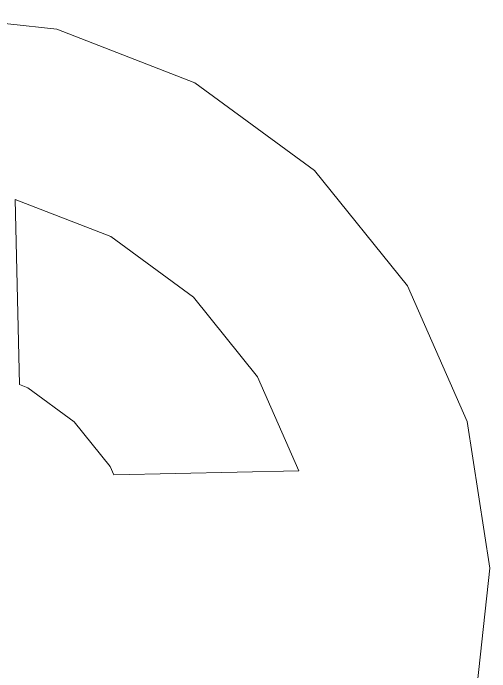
# Model space of a CAD drawing. Header units: millimetres. Extents: x -168 to 165, y -245 to 245.
# Drawn here: x -84.68 to -76.45, y -71.33 to -59.96 of the extents above; entities that cross this region are included whole.
import ezdxf

# ---------------------------------------------------------------- set-up
doc = ezdxf.new("R2010")
doc.units = ezdxf.units.MM
doc.header["$MEASUREMENT"] = 0

msp = doc.modelspace()

# ---------------------------------------------------------------- linework, layer by layer
at = {"color": 140, "lineweight": 9}
for points, knots in [([(-96.0486, -69.9817), (-96.0486, -69.9817), (-95.7724, -67.4382), (-95.7724, -67.4382), (-95.7724, -67.4382), (-95.7724, -67.4382), (-94.847, -65.0531), (-94.847, -65.0531), (-94.847, -65.0531), (-94.847, -65.0531), (-93.3361, -62.9886), (-93.3361, -62.9886), (-93.3361, -62.9886), (-93.3361, -62.9886), (-91.3422, -61.3856), (-91.3422, -61.3856), (-91.3422, -61.3856), (-91.3422, -61.3856), (-89.0015, -60.3534), (-89.0015, -60.3534), (-89.0015, -60.3534), (-89.0015, -60.3534), (-86.4735, -59.9621), (-86.4735, -59.9621), (-86.4735, -59.9621), (-86.4735, -59.9621), (-83.93, -60.2384), (-83.93, -60.2384), (-83.93, -60.2384), (-83.93, -60.2384), (-81.5448, -61.1637), (-81.5448, -61.1637), (-81.5448, -61.1637), (-81.5448, -61.1637), (-79.4804, -62.6746), (-79.4804, -62.6746), (-79.4804, -62.6746), (-79.4804, -62.6746), (-77.8774, -64.6685), (-77.8774, -64.6685), (-77.8774, -64.6685), (-77.8774, -64.6685), (-76.8451, -67.0092), (-76.8451, -67.0092), (-76.8451, -67.0092), (-76.8451, -67.0092), (-76.4539, -69.5376), (-76.4539, -69.5376), (-76.4539, -69.5376), (-76.4539, -69.5376), (-76.7301, -72.0808), (-76.7301, -72.0808), (-76.7301, -72.0808), (-76.7301, -72.0808), (-77.6555, -74.4659), (-77.6555, -74.4659), (-77.6555, -74.4659), (-77.6555, -74.4659), (-79.1664, -76.5303), (-79.1664, -76.5303), (-79.1664, -76.5303), (-79.1664, -76.5303), (-81.1603, -78.1334), (-81.1603, -78.1334), (-81.1603, -78.1334), (-81.1603, -78.1334), (-83.501, -79.1656), (-83.501, -79.1656), (-83.501, -79.1656), (-83.501, -79.1656), (-86.029, -79.5572), (-86.029, -79.5572), (-86.029, -79.5572), (-86.029, -79.5572), (-88.5725, -79.2809), (-88.5725, -79.2809), (-88.5725, -79.2809), (-88.5725, -79.2809), (-90.9577, -78.3556), (-90.9577, -78.3556), (-90.9577, -78.3556), (-90.9577, -78.3556), (-93.0221, -76.8443), (-93.0221, -76.8443), (-93.0221, -76.8443), (-93.0221, -76.8443), (-94.6251, -74.8508), (-94.6251, -74.8508), (-94.6251, -74.8508), (-94.6251, -74.8508), (-95.6574, -72.5097), (-95.6574, -72.5097), (-95.6574, -72.5097), (-95.6574, -72.5097), (-96.0486, -69.9817), (-96.0486, -69.9817)], [0, 0, 0, 0, 0.04, 0.04, 0.04, 0.04, 0.08, 0.08, 0.08, 0.08, 0.12, 0.12, 0.12, 0.12, 0.16, 0.16, 0.16, 0.16, 0.2, 0.2, 0.2, 0.2, 0.24, 0.24, 0.24, 0.24, 0.28, 0.28, 0.28, 0.28, 0.32, 0.32, 0.32, 0.32, 0.36, 0.36, 0.36, 0.36, 0.4, 0.4, 0.4, 0.4, 0.44, 0.44, 0.44, 0.44, 0.48, 0.48, 0.48, 0.48, 0.52, 0.52, 0.52, 0.52, 0.56, 0.56, 0.56, 0.56, 0.6, 0.6, 0.6, 0.6, 0.64, 0.64, 0.64, 0.64, 0.68, 0.68, 0.68, 0.68, 0.72, 0.72, 0.72, 0.72, 0.76, 0.76, 0.76, 0.76, 0.8, 0.8, 0.8, 0.8, 0.84, 0.84, 0.84, 0.84, 0.88, 0.88, 0.88, 0.88, 0.92, 0.92, 0.92, 0.92, 1, 1, 1, 1]), ([(-79.7492, -67.8584), (-79.7492, -67.8584), (-80.4629, -66.2405), (-80.4629, -66.2405), (-80.4629, -66.2405), (-80.4629, -66.2405), (-81.571, -64.8622), (-81.571, -64.8622), (-81.571, -64.8622), (-81.571, -64.8622), (-82.9979, -63.8176), (-82.9979, -63.8176), (-82.9979, -63.8176), (-82.9979, -63.8176), (-84.6468, -63.1784), (-84.6468, -63.1784), (-84.6468, -63.1784), (-84.6468, -63.1784), (-84.5742, -66.3725), (-84.5742, -66.3725), (-84.5742, -66.3725), (-84.5742, -66.3725), (-84.4281, -66.4293), (-84.4281, -66.4293), (-84.4281, -66.4293), (-84.4281, -66.4293), (-83.628, -67.0149), (-83.628, -67.0149), (-83.628, -67.0149), (-83.628, -67.0149), (-83.0071, -67.7871), (-83.0071, -67.7871), (-83.0071, -67.7871), (-83.0071, -67.7871), (-82.9436, -67.931), (-82.9436, -67.931), (-82.9436, -67.931), (-82.9436, -67.931), (-79.7492, -67.8584), (-79.7492, -67.8584)], [0, 0, 0, 0, 0.0909091, 0.0909091, 0.0909091, 0.0909091, 0.1818182, 0.1818182, 0.1818182, 0.1818182, 0.2727273, 0.2727273, 0.2727273, 0.2727273, 0.3636364, 0.3636364, 0.3636364, 0.3636364, 0.4545455, 0.4545455, 0.4545455, 0.4545455, 0.5454545, 0.5454545, 0.5454545, 0.5454545, 0.6363636, 0.6363636, 0.6363636, 0.6363636, 0.7272727, 0.7272727, 0.7272727, 0.7272727, 0.8181818, 0.8181818, 0.8181818, 0.8181818, 1, 1, 1, 1])]:
    msp.add_open_spline(points, degree=3, knots=knots, dxfattribs=at)

doc.saveas('drawing.dxf')
